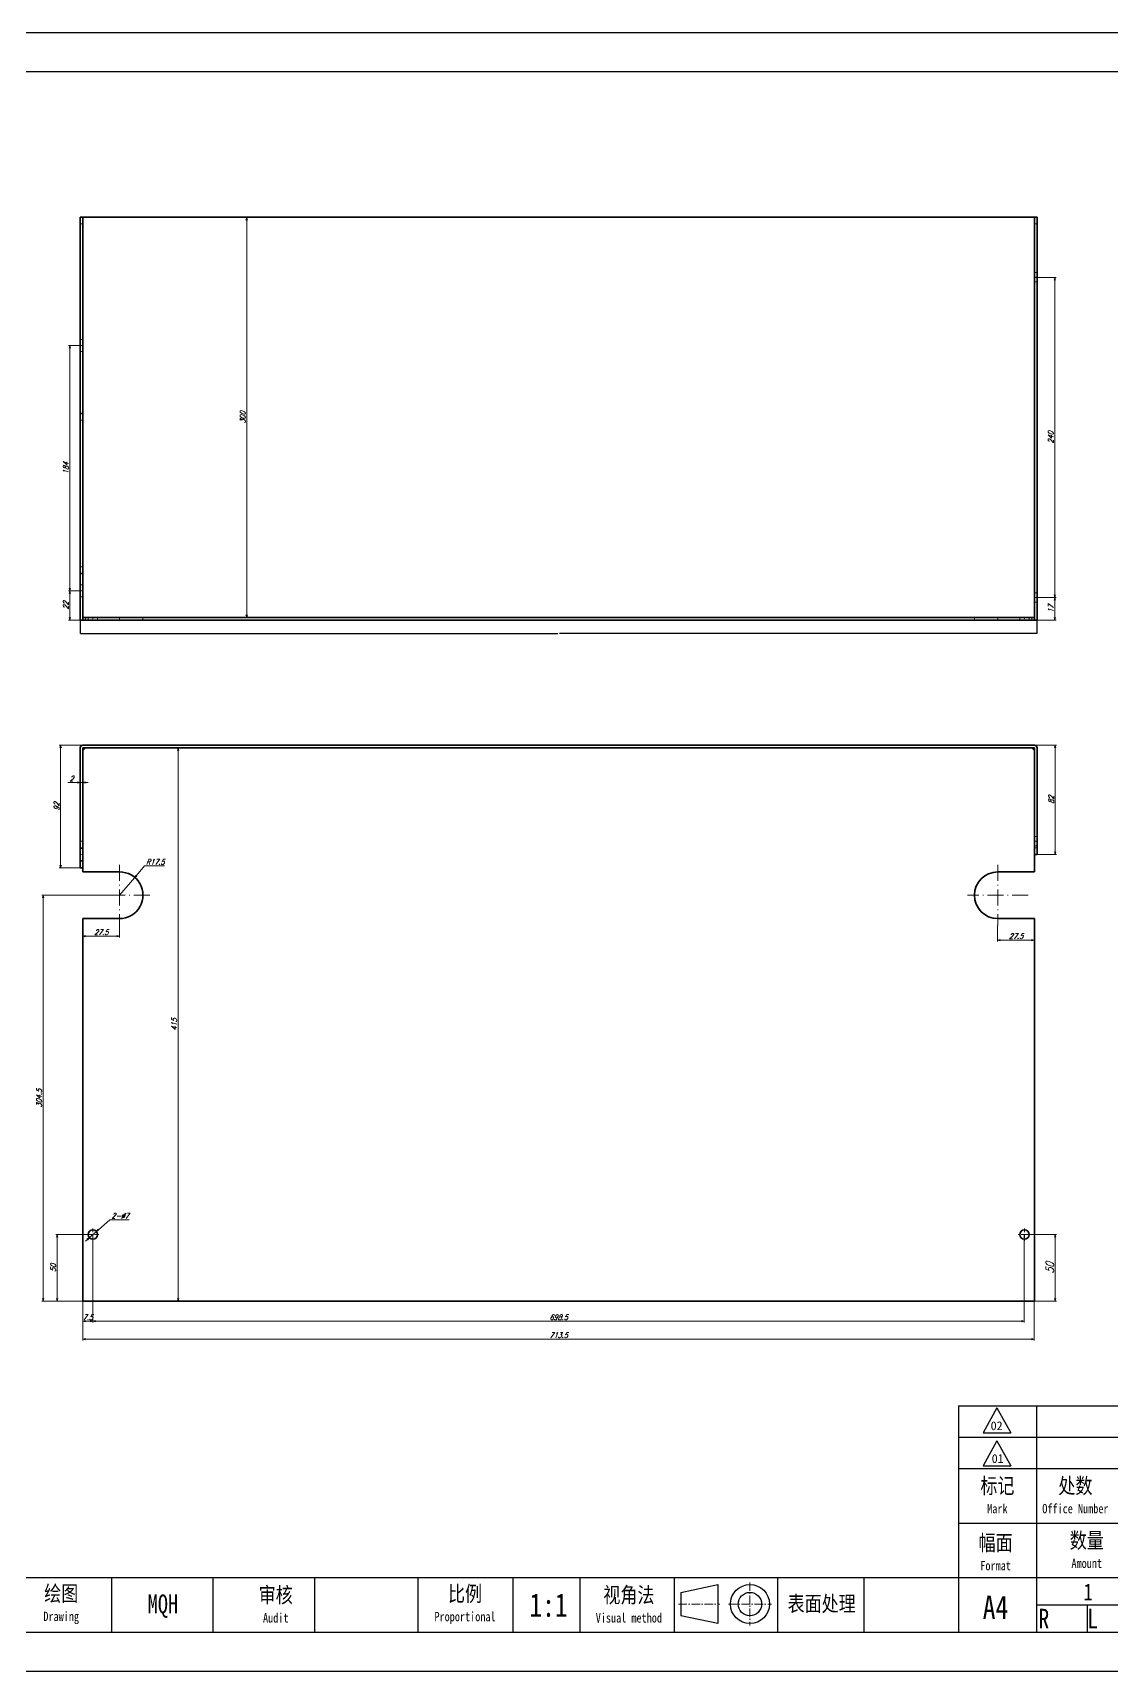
# Model space of a CAD drawing. Header units: inches. Extents: x -786 to 133009, y -39644 to 2522.
# Drawn here: x -101 to 707, y 47 to 1275 of the extents above; entities that cross this region are included whole.
import ezdxf

# ---------------------------------------------------------------- set-up
doc = ezdxf.new("R2010")
doc.units = ezdxf.units.IN
doc.header["$MEASUREMENT"] = 0
doc.linetypes.add('DASHDOT', pattern=[18.5, 12, -3, 0.5, -3])
doc.linetypes.add('DASHED', pattern=[15, 12, -3])
for name, color, linetype, lineweight in [('标注线', 3, 'Continuous', 25), ('细实线', 4, 'Continuous', 25), ('细点划线', 1, 'DASHDOT', 20)]:
    doc.layers.add(name, color=color, linetype=linetype, lineweight=lineweight)
doc.styles.add('DIM', font='romans.shx', dxfattribs={"width": 0.8, "oblique": 20, "bigfont": 'bigfont.shx'})
doc.styles.add('宋体', font='', dxfattribs={"width": 0.8, "height": 5})
doc.styles.add('工程字', font='gbenor.shx', dxfattribs={"height": 5, "bigfont": 'gbcbig.shx'})
doc.styles.get('宋体').set_extended_font_data('SimSun')
doc.dimstyles.new('KK4.0', dxfattribs={"dimtxt": 4, "dimasz": 2, "dimexe": 1, "dimexo": 0, "dimgap": 1, "dimtad": 1, "dimtoh": 1, "dimdsep": 46, "dimtxsty": 'DIM', "dimblk": 'OPEN30', "dimcen": 0, "dimclrd": 3, "dimclre": 3, "dimclrt": 3, "dimazin": 2, "dimtfac": 1, "dimtmove": 0, "dimatfit": 3, "dimldrblk": 'OPEN30', "dimfxl": 0, "dimtolj": 1, "dimlwd": 20, "dimlwe": 20, "dimarcsym": 0})
doc.dimstyles.get("Standard").update_dxf_attribs({"dimtxt": 0.18, "dimasz": 0.18, "dimexe": 0.18, "dimexo": 0.0625, "dimgap": 0.09, "dimtad": 0, "dimtih": 1, "dimtoh": 1, "dimdec": 4, "dimzin": 0, "dimdsep": 46, "dimtxsty": 'Standard', "dimcen": 0.09, "dimadec": 0, "dimazin": 0, "dimtfac": 1, "dimtdec": 4, "dimtofl": 0, "dimtmove": 0, "dimatfit": 3, "dimfxl": 0, "dimtolj": 1, "dimtzin": 0, "dimarcsym": 0})

# ---------------------------------------------------------------- blocks, each defined once
blk = doc.blocks.new('BZ-MQH')
for p, q in [((-213949.02, 20874.59), (-214275.72, 20874.59)), ((-213954.52, 20869.09), (-214270.22, 20869.09)), ((-214107.97, 20680.99), (-214107.97, 20664.49)), ((-214102.53, 20680.75), (-214104.48, 20677.22)), ((-214102.53, 20680.75), (-214100.59, 20677.22)), ((-214104.48, 20677.22), (-214100.59, 20677.22)), ((-214102.53, 20676.07), (-214104.48, 20672.55)), ((-214102.53, 20676.07), (-214100.59, 20672.55)), ((-214104.48, 20672.55), (-214100.59, 20672.55)), ((-214107.97, 20664.49), (-214107.97, 20649.09)), ((-214270.22, 20656.79), (-214107.97, 20656.79)), ((-214227.32, 20649.09), (-214227.32, 20656.79)), ((-214213.02, 20649.09), (-214213.02, 20656.79)), ((-214198.72, 20649.09), (-214198.72, 20656.79)), ((-214170.76, 20649.09), (-214170.76, 20656.79)), ((-214161.32, 20649.09), (-214161.32, 20656.79)), ((-214148, 20649.09), (-214148, 20656.79)), ((-214121.3, 20656.79), (-214121.3, 20649.09)), ((-214270.22, 20649.09), (-213954.52, 20649.09)), ((-214275.72, 20643.59), (-213949.02, 20643.59))]:
    blk.add_line(p, q)
at = {"layer": '标注线'}
for p, q in [((-214107.97, 20680.99), (-213954.52, 20680.99)), ((-214096.97, 20680.99), (-214096.97, 20664.49)), ((-214107.97, 20676.59), (-214022.17, 20676.59)), ((-214107.97, 20672.19), (-214022.17, 20672.19)), ((-214107.97, 20664.49), (-213954.52, 20664.49)), ((-214096.97, 20664.49), (-214096.97, 20649.09)), ((-214184.2, 20656.79), (-214184.2, 20649.09)), ((-214137.26, 20656.79), (-214133.41, 20656.79)), ((-214133.41, 20649.09), (-214133.41, 20656.79)), ((-214107.97, 20656.79), (-213954.52, 20656.79)), ((-214096.97, 20652.94), (-214082.91, 20652.94)), ((-214089.78, 20649.09), (-214089.78, 20652.94))]:
    blk.add_line(p, q, dxfattribs=at)
at = {"layer": '细实线', "ltscale": 43.147169}
for p, q in [((-214147.11, 20654.71), (-214141.9, 20655.81)), ((-214147.11, 20654.71), (-214147.11, 20651.41)), ((-214141.9, 20655.81), (-214141.9, 20650.31)), ((-214141.88, 20650.31), (-214147.11, 20651.41))]:
    blk.add_line(p, q, dxfattribs=at)
for radius in [2.75, 1.65]:
    blk.add_circle((-214137.36, 20653.06), radius, dxfattribs=at)
at = {"layer": '细点划线', "ltscale": 0.1}
for p, q in [((-214137.36, 20656.12), (-214137.36, 20650.04)), ((-214147.45, 20653.06), (-214141.62, 20653.06)), ((-214140.4, 20653.06), (-214134.32, 20653.06))]:
    blk.add_line(p, q, dxfattribs=at)
at = {"char_height": 1.238, "width": 0.2114, "attachment_point": 1}
for s, insert in [('02', (-214103.42, 20678.82)), ('01', (-214103.27, 20674.19))]:
    blk.add_mtext(s, dxfattribs=dict(at, insert=insert))
at = {"layer": '标注线', "style": '宋体'}
for s, insert, char_height, width, attachment_point in [('标记\\P{\\H0.6x;Mark}', (-214102.47, 20668.34), 2.2, 11, 5), ('处数\\P{\\H0.6x;Office Number}', (-214091.47, 20668.34), 2.2, 11, 5), ('幅面\\P{\\H0.6x;Format}', (-214102.72, 20660.3), 2.2, 13.7944, 5), ('数量\\P{\\H0.6x;Amount}', (-214089.87, 20660.64), 2.2, 13.5797, 5), ('绘图\\P{\\H0.6x;Drawing}', (-214234.47, 20652.94), 2.2, 14.3, 5), ('审核\\P{\\H0.6x;Audit}', (-214204.22, 20652.94), 2.2, 14.674, 5), ('比例\\P{\\H0.6x;Proportional}', (-214177.53, 20652.94), 2.2, 13.5797, 5), ('视角法\\P{\\H0.6x;Visual method}', (-214154.43, 20652.94), 2.2, 13.7944, 5), ('表面处理', (-214127.25, 20653), 2.2, 13.7944, 5), ('R', (-214096.66, 20651.02), 2.75, 6.8356, 4), ('L', (-214089.78, 20651.02), 2.75, 6.875, 4)]:
    blk.add_mtext(s, dxfattribs=dict(at, insert=insert, char_height=char_height, width=width, attachment_point=attachment_point))
at = {"layer": '细实线', "char_height": 3.3, "width": 13.75, "attachment_point": 5, "style": '宋体'}
for s, insert in [('1:1', (-214165.76, 20652.9)), ('A4', (-214102.74, 20652.6)), ('A4', (-214102.74, 20652.6))]:
    blk.add_mtext(s, dxfattribs=dict(at, insert=insert))
blk = doc.blocks.new('_Open30')
at = {"color": 0, "linetype": 'ByBlock', "lineweight": -2}
for p, q in [((-1, 0.27), (0, 0)), ((0, 0), (-1, -0.27)), ((0, 0), (-1, 0))]:
    blk.add_line(p, q, dxfattribs=at)
blk = doc.blocks.new('*D23')
at = {"color": 3, "lineweight": 20, "transparency": 16777216}
for p, q in [((-56.3, 374), (-84, 374)), ((-83, 326), (-83, 372)), ((-29.6, 324), (-84, 324))]:
    blk.add_line(p, q, dxfattribs=at)
at = {"layer": 'Defpoints', "color": 0, "transparency": 16777216}
for p in [(-83, 374), (-56.3, 374), (-29.6, 324)]:
    blk.add_point(p, dxfattribs=at)
at = {"color": 3, "lineweight": 20, "transparency": 16777216, "xscale": 2, "yscale": 2, "zscale": 2}
for p, rotation in [((-83, 374), 90), ((-83, 324), 270)]:
    blk.add_blockref('_Open30', p, dxfattribs=dict(at, rotation=rotation))
at = {"color": 3, "transparency": 16777216, "insert": (-86, 349), "char_height": 4, "attachment_point": 5, "rotation": 90, "style": 'DIM'}
blk.add_mtext('\\A1;50', dxfattribs=at)
blk = doc.blocks.new('*D24')
at = {"color": 3, "lineweight": 20, "transparency": 16777216}
for p, q in [((-36.3, 628.5), (-94.6, 628.5)), ((-93.6, 326), (-93.6, 626.5)), ((-74, 324), (-94.6, 324))]:
    blk.add_line(p, q, dxfattribs=at)
at = {"layer": 'Defpoints', "color": 0, "transparency": 16777216}
for p in [(-93.6, 628.5), (-36.3, 628.5), (-74, 324)]:
    blk.add_point(p, dxfattribs=at)
at = {"color": 3, "lineweight": 20, "transparency": 16777216, "xscale": 2, "yscale": 2, "zscale": 2}
for p, rotation in [((-93.6, 628.5), 90), ((-93.6, 324), 270)]:
    blk.add_blockref('_Open30', p, dxfattribs=dict(at, rotation=rotation))
at = {"color": 3, "transparency": 16777216, "insert": (-96.6, 476.2), "char_height": 4, "attachment_point": 5, "rotation": 90, "style": 'DIM'}
blk.add_mtext('\\A1;304.5', dxfattribs=at)
blk = doc.blocks.new('*D25')
at = {"color": 3, "lineweight": 20, "transparency": 16777216}
for p, q in [((-55.6, 739), (8.7, 739)), ((7.7, 326), (7.7, 737)), ((-29.6, 324), (8.7, 324))]:
    blk.add_line(p, q, dxfattribs=at)
at = {"layer": 'Defpoints', "color": 0, "transparency": 16777216}
for p in [(-55.6, 739), (7.7, 739), (-29.6, 324)]:
    blk.add_point(p, dxfattribs=at)
at = {"color": 3, "lineweight": 20, "transparency": 16777216, "xscale": 2, "yscale": 2, "zscale": 2}
for p, rotation in [((7.7, 739), 90), ((7.7, 324), 270)]:
    blk.add_blockref('_Open30', p, dxfattribs=dict(at, rotation=rotation))
at = {"color": 3, "transparency": 16777216, "insert": (4.7, 531.5), "char_height": 4, "attachment_point": 5, "rotation": 90, "style": 'DIM'}
blk.add_mtext('\\A1;415', dxfattribs=at)
blk = doc.blocks.new('*D26')
at = {"color": 3, "lineweight": 20, "transparency": 16777216}
for p, q in [((-56.3, 374), (-56.3, 308)), ((-63.8, 335.8), (-63.8, 308)), ((-61.8, 309), (-58.3, 309))]:
    blk.add_line(p, q, dxfattribs=at)
at = {"layer": 'Defpoints', "color": 0, "transparency": 16777216}
for p in [(-56.3, 374), (-63.8, 335.8), (-56.3, 309)]:
    blk.add_point(p, dxfattribs=at)
at = {"color": 3, "lineweight": 20, "transparency": 16777216, "xscale": 2, "yscale": 2, "zscale": 2, "rotation": 180}
blk.add_blockref('_Open30', (-63.8, 309), dxfattribs=at)
at = {"color": 3, "lineweight": 20, "transparency": 16777216, "xscale": 2, "yscale": 2, "zscale": 2}
blk.add_blockref('_Open30', (-56.3, 309), dxfattribs=at)
at = {"color": 3, "transparency": 16777216, "insert": (-60, 312), "char_height": 4, "attachment_point": 5, "style": 'DIM'}
blk.add_mtext('\\A1;7.5', dxfattribs=at)
blk = doc.blocks.new('*D27')
at = {"color": 3, "lineweight": 20, "transparency": 16777216}
for p, q in [((642.2, 374), (642.2, 308)), ((-56.3, 343.4), (-56.3, 308)), ((-54.3, 309), (640.2, 309))]:
    blk.add_line(p, q, dxfattribs=at)
at = {"layer": 'Defpoints', "color": 0, "transparency": 16777216}
for p in [(642.2, 374), (-56.3, 343.4), (642.2, 309)]:
    blk.add_point(p, dxfattribs=at)
at = {"color": 3, "lineweight": 20, "transparency": 16777216, "xscale": 2, "yscale": 2, "zscale": 2, "rotation": 180}
blk.add_blockref('_Open30', (-56.3, 309), dxfattribs=at)
at = {"color": 3, "lineweight": 20, "transparency": 16777216, "xscale": 2, "yscale": 2, "zscale": 2}
blk.add_blockref('_Open30', (642.2, 309), dxfattribs=at)
at = {"color": 3, "transparency": 16777216, "insert": (293, 312), "char_height": 4, "attachment_point": 5, "style": 'DIM'}
blk.add_mtext('\\A1;698.5', dxfattribs=at)
blk = doc.blocks.new('*D28')
at = {"color": 3, "lineweight": 20, "transparency": 16777216}
for p, q in [((649.7, 348.7), (649.7, 294.6)), ((-63.8, 330.2), (-63.8, 294.6)), ((-61.8, 295.6), (647.7, 295.6))]:
    blk.add_line(p, q, dxfattribs=at)
at = {"layer": 'Defpoints', "color": 0, "transparency": 16777216}
for p in [(649.7, 348.7), (-63.8, 330.2), (649.7, 295.6)]:
    blk.add_point(p, dxfattribs=at)
at = {"color": 3, "lineweight": 20, "transparency": 16777216, "xscale": 2, "yscale": 2, "zscale": 2, "rotation": 180}
blk.add_blockref('_Open30', (-63.8, 295.6), dxfattribs=at)
at = {"color": 3, "lineweight": 20, "transparency": 16777216, "xscale": 2, "yscale": 2, "zscale": 2}
blk.add_blockref('_Open30', (649.7, 295.6), dxfattribs=at)
at = {"color": 3, "transparency": 16777216, "insert": (293, 298.6), "char_height": 4, "attachment_point": 5, "style": 'DIM'}
blk.add_mtext('\\A1;713.5', dxfattribs=at)
blk = doc.blocks.new('*D29')
at = {"color": 3, "lineweight": 20, "transparency": 16777216}
for p, q in [((-67.8, 712.9), (-74.9, 712.9)), ((-65.8, 722.4), (-65.8, 711.9)), ((-63.8, 712.9), (-65.8, 712.9)), ((-63.8, 719.8), (-63.8, 711.9)), ((-61.8, 712.9), (-59.8, 712.9))]:
    blk.add_line(p, q, dxfattribs=at)
at = {"layer": 'Defpoints', "color": 0, "transparency": 16777216}
for p in [(-65.8, 722.4), (-65.8, 712.9), (-63.8, 719.8)]:
    blk.add_point(p, dxfattribs=at)
at = {"color": 3, "lineweight": 20, "transparency": 16777216, "xscale": 2, "yscale": 2, "zscale": 2}
blk.add_blockref('_Open30', (-65.8, 712.9), dxfattribs=at)
at = {"color": 3, "lineweight": 20, "transparency": 16777216, "xscale": 2, "yscale": 2, "zscale": 2, "rotation": 180}
blk.add_blockref('_Open30', (-63.8, 712.9), dxfattribs=at)
at = {"color": 3, "transparency": 16777216, "insert": (-72.3, 715.9), "char_height": 4, "attachment_point": 5, "style": 'DIM'}
blk.add_mtext('\\A1;2', dxfattribs=at)
blk = doc.blocks.new('*D30')
at = {"color": 3, "lineweight": 20, "transparency": 16777216}
for p, q in [((-36.3, 628.5), (-24.9, 641.7)), ((-17.5, 650.4), (-23.6, 643.3)), ((-2.5, 650.4), (-17.5, 650.4))]:
    blk.add_line(p, q, dxfattribs=at)
at = {"layer": 'Defpoints', "color": 0, "transparency": 16777216}
for p in [(-24.9, 641.7), (-36.3, 628.5)]:
    blk.add_point(p, dxfattribs=at)
at = {"color": 3, "lineweight": 20, "transparency": 16777216, "xscale": 2, "yscale": 2, "zscale": 2, "rotation": 229.3925935008149}
blk.add_blockref('_Open30', (-24.9, 641.7), dxfattribs=at)
at = {"color": 3, "transparency": 16777216, "insert": (-9.5, 653.4), "char_height": 4, "attachment_point": 5, "style": 'DIM'}
blk.add_mtext('\\A1;R17.5', dxfattribs=at)
blk = doc.blocks.new('*D19')
at = {"color": 3, "lineweight": 20, "transparency": 16777216}
for p, q in [((-43.5, 385.1), (-52.1, 377.6)), ((-29, 385.1), (-43.5, 385.1)), ((-60.4, 370.3), (-61.9, 369)), ((-58.9, 371.7), (-53.6, 376.3))]:
    blk.add_line(p, q, dxfattribs=at)
at = {"layer": 'Defpoints', "color": 0, "transparency": 16777216}
for p in [(-58.9, 371.7), (-53.6, 376.3)]:
    blk.add_point(p, dxfattribs=at)
at = {"color": 3, "lineweight": 20, "transparency": 16777216, "xscale": 2, "yscale": 2, "zscale": 2}
for p, rotation in [((-58.9, 371.7), 41.28952097134485), ((-53.6, 376.3), 221.2895209713449)]:
    blk.add_blockref('_Open30', p, dxfattribs=dict(at, rotation=rotation))
at = {"color": 3, "transparency": 16777216, "insert": (-35.8, 388.1), "char_height": 4, "attachment_point": 5, "style": 'DIM'}
blk.add_mtext('\\A1;{\\Fromans,bigfont|c134;2-}∅7', dxfattribs=at)
blk = doc.blocks.new('*D31')
at = {"color": 3, "lineweight": 20, "transparency": 16777216}
for p, q in [((642.2, 374), (666.3, 374)), ((665.3, 326), (665.3, 372)), ((636.2, 324), (666.3, 324))]:
    blk.add_line(p, q, dxfattribs=at)
at = {"layer": 'Defpoints', "color": 0, "transparency": 16777216}
for p in [(642.2, 374), (665.3, 374), (636.2, 324)]:
    blk.add_point(p, dxfattribs=at)
at = {"color": 3, "lineweight": 20, "transparency": 16777216, "xscale": 2, "yscale": 2, "zscale": 2}
for p, rotation in [((665.3, 374), 90), ((665.3, 324), 270)]:
    blk.add_blockref('_Open30', p, dxfattribs=dict(at, rotation=rotation))
at = {"color": 3, "transparency": 16777216, "insert": (661.3, 349), "char_height": 6, "attachment_point": 5, "rotation": 90, "style": 'DIM'}
blk.add_mtext('\\A1;50', dxfattribs=at)
blk = doc.blocks.new('*D32')
at = {"color": 3, "lineweight": 20, "transparency": 16777216}
for p, q in [((-63.8, 606.6), (-63.8, 596.7)), ((-36.3, 606.6), (-36.3, 596.7)), ((-61.8, 597.7), (-38.3, 597.7))]:
    blk.add_line(p, q, dxfattribs=at)
at = {"layer": 'Defpoints', "color": 0, "transparency": 16777216}
for p in [(-63.8, 606.6), (-36.3, 606.6), (-36.3, 597.7)]:
    blk.add_point(p, dxfattribs=at)
at = {"color": 3, "lineweight": 20, "transparency": 16777216, "xscale": 2, "yscale": 2, "zscale": 2, "rotation": 180}
blk.add_blockref('_Open30', (-63.8, 597.7), dxfattribs=at)
at = {"color": 3, "lineweight": 20, "transparency": 16777216, "xscale": 2, "yscale": 2, "zscale": 2}
blk.add_blockref('_Open30', (-36.3, 597.7), dxfattribs=at)
at = {"color": 3, "transparency": 16777216, "insert": (-50, 600.7), "char_height": 4, "attachment_point": 5, "style": 'DIM'}
blk.add_mtext('\\A1;27.5', dxfattribs=at)
blk = doc.blocks.new('*D33')
at = {"color": 3, "lineweight": 20, "transparency": 16777216}
for p, q in [((622.2, 605.7), (622.2, 593.8)), ((649.7, 605.7), (649.7, 593.8)), ((624.2, 594.8), (647.7, 594.8))]:
    blk.add_line(p, q, dxfattribs=at)
at = {"layer": 'Defpoints', "color": 0, "transparency": 16777216}
for p in [(622.2, 605.7), (649.7, 605.7), (649.7, 594.8)]:
    blk.add_point(p, dxfattribs=at)
at = {"color": 3, "lineweight": 20, "transparency": 16777216, "xscale": 2, "yscale": 2, "zscale": 2, "rotation": 180}
blk.add_blockref('_Open30', (622.2, 594.8), dxfattribs=at)
at = {"color": 3, "lineweight": 20, "transparency": 16777216, "xscale": 2, "yscale": 2, "zscale": 2}
blk.add_blockref('_Open30', (649.7, 594.8), dxfattribs=at)
at = {"color": 3, "transparency": 16777216, "insert": (636, 597.8), "char_height": 4, "attachment_point": 5, "style": 'DIM'}
blk.add_mtext('\\A1;27.5', dxfattribs=at)
blk = doc.blocks.new('*D34')
at = {"color": 3, "lineweight": 20, "transparency": 16777216}
for p, q in [((126.2, 1136.7), (58.1, 1136.7)), ((59.1, 1134.7), (59.1, 838.7)), ((71.5, 836.7), (58.1, 836.7))]:
    blk.add_line(p, q, dxfattribs=at)
at = {"layer": 'Defpoints', "color": 0, "transparency": 16777216}
for p in [(126.2, 1136.7), (59.1, 836.7), (71.5, 836.7)]:
    blk.add_point(p, dxfattribs=at)
at = {"color": 3, "lineweight": 20, "transparency": 16777216, "xscale": 2, "yscale": 2, "zscale": 2}
for p, rotation in [((59.1, 1136.7), 90), ((59.1, 836.7), 270)]:
    blk.add_blockref('_Open30', p, dxfattribs=dict(at, rotation=rotation))
at = {"color": 3, "transparency": 16777216, "insert": (56.1, 986.7), "char_height": 4, "attachment_point": 5, "rotation": 90, "style": 'DIM'}
blk.add_mtext('\\A1;{\\Fromans,bigfont|c134;300}', dxfattribs=at)
blk = doc.blocks.new('*D36')
at = {"color": 3, "lineweight": 20, "transparency": 16777216}
for p, q in [((650.7, 851.7), (666, 851.7)), ((665, 836.7), (665, 849.7)), ((633.8, 834.7), (666, 834.7))]:
    blk.add_line(p, q, dxfattribs=at)
at = {"layer": 'Defpoints', "color": 0, "transparency": 16777216}
for p in [(650.7, 851.7), (665, 851.7), (633.8, 834.7)]:
    blk.add_point(p, dxfattribs=at)
at = {"color": 3, "lineweight": 20, "transparency": 16777216, "xscale": 2, "yscale": 2, "zscale": 2}
for p, rotation in [((665, 851.7), 90), ((665, 834.7), 270)]:
    blk.add_blockref('_Open30', p, dxfattribs=dict(at, rotation=rotation))
at = {"color": 3, "transparency": 16777216, "insert": (662, 843.2), "char_height": 4, "attachment_point": 5, "rotation": 90, "style": 'DIM'}
blk.add_mtext('\\A1;17', dxfattribs=at)
blk = doc.blocks.new('*D37')
at = {"color": 3, "lineweight": 20, "transparency": 16777216}
for p, q in [((650.7, 1091.7), (666, 1091.7)), ((665, 853.7), (665, 1089.7)), ((658.4, 851.7), (666, 851.7))]:
    blk.add_line(p, q, dxfattribs=at)
at = {"layer": 'Defpoints', "color": 0, "transparency": 16777216}
for p in [(650.7, 1091.7), (665, 1091.7), (658.4, 851.7)]:
    blk.add_point(p, dxfattribs=at)
at = {"color": 3, "lineweight": 20, "transparency": 16777216, "xscale": 2, "yscale": 2, "zscale": 2}
for p, rotation in [((665, 1091.7), 90), ((665, 851.7), 270)]:
    blk.add_blockref('_Open30', p, dxfattribs=dict(at, rotation=rotation))
at = {"color": 3, "transparency": 16777216, "insert": (662, 971.7), "char_height": 4, "attachment_point": 5, "rotation": 90, "style": 'DIM'}
blk.add_mtext('\\A1;240', dxfattribs=at)
blk = doc.blocks.new('*D40')
at = {"color": 3, "lineweight": 20, "transparency": 16777216}
for p, q in [((-64.8, 856.7), (-74.5, 856.7)), ((-73.5, 836.7), (-73.5, 854.7)), ((-64.8, 834.7), (-74.5, 834.7))]:
    blk.add_line(p, q, dxfattribs=at)
at = {"layer": 'Defpoints', "color": 0, "transparency": 16777216}
for p in [(-73.5, 856.7), (-64.8, 856.7), (-64.8, 834.7)]:
    blk.add_point(p, dxfattribs=at)
at = {"color": 3, "lineweight": 20, "transparency": 16777216, "xscale": 2, "yscale": 2, "zscale": 2}
for p, rotation in [((-73.5, 856.7), 90), ((-73.5, 834.7), 270)]:
    blk.add_blockref('_Open30', p, dxfattribs=dict(at, rotation=rotation))
at = {"color": 3, "transparency": 16777216, "insert": (-76.5, 845.7), "char_height": 4, "attachment_point": 5, "rotation": 90, "style": 'DIM'}
blk.add_mtext('\\A1;22', dxfattribs=at)
blk = doc.blocks.new('*D41')
at = {"color": 3, "lineweight": 20, "transparency": 16777216}
for p, q in [((-64.8, 1040.7), (-74.5, 1040.7)), ((-73.5, 858.7), (-73.5, 1038.7)), ((-67.7, 856.7), (-74.5, 856.7))]:
    blk.add_line(p, q, dxfattribs=at)
at = {"layer": 'Defpoints', "color": 0, "transparency": 16777216}
for p in [(-73.5, 1040.7), (-64.8, 1040.7), (-67.7, 856.7)]:
    blk.add_point(p, dxfattribs=at)
at = {"color": 3, "lineweight": 20, "transparency": 16777216, "xscale": 2, "yscale": 2, "zscale": 2}
for p, rotation in [((-73.5, 1040.7), 90), ((-73.5, 856.7), 270)]:
    blk.add_blockref('_Open30', p, dxfattribs=dict(at, rotation=rotation))
at = {"color": 3, "transparency": 16777216, "insert": (-76.5, 948.7), "char_height": 4, "attachment_point": 5, "rotation": 90, "style": 'DIM'}
blk.add_mtext('\\A1;184', dxfattribs=at)
blk = doc.blocks.new('*D46')
at = {"color": 3, "lineweight": 20, "transparency": 16777216}
for p, q in [((636.9, 741), (666.4, 741)), ((665.4, 661), (665.4, 739)), ((650.7, 659), (666.4, 659))]:
    blk.add_line(p, q, dxfattribs=at)
at = {"layer": 'Defpoints', "color": 0, "transparency": 16777216}
for p in [(636.9, 741), (665.4, 741), (650.7, 659)]:
    blk.add_point(p, dxfattribs=at)
at = {"color": 3, "lineweight": 20, "transparency": 16777216, "xscale": 2, "yscale": 2, "zscale": 2}
for p, rotation in [((665.4, 741), 90), ((665.4, 659), 270)]:
    blk.add_blockref('_Open30', p, dxfattribs=dict(at, rotation=rotation))
at = {"color": 3, "transparency": 16777216, "insert": (662.4, 700), "char_height": 4, "attachment_point": 5, "rotation": 90, "style": 'DIM'}
blk.add_mtext('\\A1;82', dxfattribs=at)
blk = doc.blocks.new('*D47')
at = {"color": 3, "lineweight": 20, "transparency": 16777216}
for p, q in [((-57.2, 741), (-81.4, 741)), ((-80.4, 651), (-80.4, 739)), ((-65.8, 649), (-81.4, 649))]:
    blk.add_line(p, q, dxfattribs=at)
at = {"layer": 'Defpoints', "color": 0, "transparency": 16777216}
for p in [(-80.4, 741), (-57.2, 741), (-65.8, 649)]:
    blk.add_point(p, dxfattribs=at)
at = {"color": 3, "lineweight": 20, "transparency": 16777216, "xscale": 2, "yscale": 2, "zscale": 2}
for p, rotation in [((-80.4, 741), 90), ((-80.4, 649), 270)]:
    blk.add_blockref('_Open30', p, dxfattribs=dict(at, rotation=rotation))
at = {"color": 3, "transparency": 16777216, "insert": (-83.4, 695), "char_height": 4, "attachment_point": 5, "rotation": 90, "style": 'DIM'}
blk.add_mtext('\\A1;92', dxfattribs=at)
blk = doc.blocks.new('*D165')
at = {"color": 0, "lineweight": -2, "transparency": 16777216}
for p, q in [((-65.8, 834.7), (-65.8, 824.6)), ((-65.6, 824.8), (292.4, 824.8)), ((651.6, 824.8), (293.6, 824.8)), ((651.7, 834.7), (651.7, 824.6))]:
    blk.add_line(p, q, dxfattribs=at)
at = {"color": 0, "transparency": 16777216}
for points in [[(-65.6, 824.8), (-65.6, 824.7), (-65.8, 824.8)], [(651.6, 824.8), (651.6, 824.7), (651.7, 824.8)]]:
    blk.add_solid(points, dxfattribs=at)
at = {"layer": 'Defpoints', "color": 0, "transparency": 16777216}
for p in [(-65.8, 834.7), (651.7, 834.7), (651.7, 824.8)]:
    blk.add_point(p, dxfattribs=at)
at = {"color": 0, "transparency": 16777216, "insert": (293, 824.8), "char_height": 0.18, "attachment_point": 5}
blk.add_mtext('\\A1;717.5000', dxfattribs=at)

msp = doc.modelspace()

# ---------------------------------------------------------------- linework, layer by layer
at = {"color": 7, "lineweight": 35}
for p, q in [((-65.75095, 1136.73769), (-63.75095, 1136.73769)), ((-65.75095, 1136.73769), (-65.75095, 1131.73769)), ((-65.75095, 989.73769), (-65.75095, 1131.73769)), ((-63.75095, 1131.73769), (-63.75095, 1136.73769)), ((-63.75095, 1136.73769), (649.74905, 1136.73769)), ((-63.75095, 989.73769), (-63.75095, 1131.73769)), ((649.74905, 1136.73769), (651.74905, 1136.73769)), ((649.74905, 1136.73769), (649.74905, 1131.73769)), ((649.74905, 836.73805), (649.74905, 1131.73769)), ((651.74905, 1131.73769), (651.74905, 1136.73769)), ((651.74905, 834.73769), (651.74905, 1131.73769)), ((-65.75095, 989.73769), (-63.75095, 989.73769)), ((-65.75095, 989.73769), (-65.75095, 984.73769)), ((-65.75095, 984.73769), (-65.75095, 874.73769)), ((-63.75095, 984.73769), (-63.75095, 989.73769)), ((-63.75095, 984.73769), (-63.75095, 874.73769)), ((-65.75095, 874.73769), (-65.75095, 869.73769)), ((-63.75095, 869.73769), (-63.75095, 874.73769)), ((-65.75095, 834.73769), (-65.75095, 869.73769)), ((-65.75095, 869.73769), (-63.75095, 869.73769)), ((-63.75095, 836.73793), (-63.75095, 869.73769)), ((-63.75095, 836.73769), (-63.75095, 834.73769)), ((649.74905, 836.73769), (-63.75095, 836.73769)), ((649.74905, 836.73769), (649.74905, 834.73769)), ((-65.75095, 834.73769), (-63.75095, 834.73769)), ((649.74905, 834.73769), (-63.75095, 834.73769)), ((649.74905, 834.73769), (-63.75095, 834.73769)), ((649.74905, 834.73769), (651.74905, 834.73769)), ((-65.75095, 738.96062), (-65.75095, 653.96062)), ((649.74905, 740.96062), (-63.75095, 740.96062)), ((-63.75095, 738.96062), (649.74905, 738.96062)), ((-63.75095, 653.96062), (-63.75095, 738.96062)), ((-63.75095, 736.96062), (-61.75095, 738.96062)), ((-61.75095, 738.96062), (647.74905, 738.96062)), ((647.74905, 738.96062), (649.74905, 736.96062)), ((649.74905, 738.96062), (649.74905, 663.96062)), ((651.74905, 663.96062), (651.74905, 738.96062)), ((-63.75095, 736.96062), (-63.75095, 645.96062)), ((649.74905, 663.96062), (649.74905, 658.96062)), ((651.74905, 658.96062), (651.74905, 663.96062)), ((-65.75095, 653.96062), (-65.75095, 648.96062)), ((-63.75095, 648.96062), (-63.75095, 653.96062)), ((649.74905, 658.96062), (651.74905, 658.96062)), ((649.74905, 645.96062), (649.74905, 658.96062)), ((-65.75095, 648.96062), (-63.75095, 648.96062)), ((-63.75095, 645.96062), (-36.25095, 645.96062)), ((622.24905, 645.96062), (649.74905, 645.96062)), ((-63.75095, 323.96062), (-63.75095, 610.96062)), ((-63.75095, 610.96062), (-36.25095, 610.96062)), ((622.24905, 610.96062), (649.74905, 610.96062)), ((649.74905, 610.96062), (649.74905, 323.96062)), ((649.74905, 323.96062), (-63.75095, 323.96062))]:
    msp.add_line(p, q, dxfattribs=at)
at = {"color": 7, "lineweight": 13}
for p, q in [((-65.75095, 1131.73769), (-63.75095, 1131.73769)), ((649.74905, 1131.73769), (651.74905, 1131.73769)), ((-65.75095, 984.73769), (-63.75095, 984.73769)), ((-65.75095, 874.73769), (-63.75095, 874.73769)), ((649.74905, 663.96062), (651.74905, 663.96062)), ((-65.75095, 653.96062), (-63.75095, 653.96062))]:
    msp.add_line(p, q, dxfattribs=at)
at = {"color": 7, "linetype": 'DASHED', "lineweight": 13}
for p, q in [((-63.75095, 834.73769), (-63.75095, 1136.73769)), ((649.74905, 834.73769), (649.74905, 1136.73769)), ((649.74905, 658.96062), (649.74905, 736.96062))]:
    msp.add_line(p, q, dxfattribs=at)
at = {"color": 7, "linetype": 'DASHED', "lineweight": 13, "ltscale": 0.05}
for p, q in [((651.74905, 1095.23769), (649.74905, 1095.23769)), ((651.74905, 1088.23769), (649.74905, 1088.23769)), ((-65.75095, 1045.23769), (-63.75095, 1045.23769)), ((-65.75095, 1036.23769), (-63.75095, 1036.23769)), ((-65.75095, 861.23769), (-63.75095, 861.23769)), ((-65.75095, 852.23769), (-63.75095, 852.23769)), ((651.74905, 855.23769), (649.74905, 855.23769)), ((651.74905, 848.23769), (649.74905, 848.23769)), ((-61.75095, 836.73769), (-61.75095, 834.73769)), ((-59.75095, 834.73769), (-59.75095, 836.73769)), ((-52.75095, 834.73769), (-52.75095, 836.73769)), ((-36.25095, 834.73769), (-36.25095, 836.73769)), ((-36.25095, 834.73769), (-36.25095, 836.73769)), ((-18.75095, 834.73769), (-18.75095, 836.73769)), ((604.74905, 834.73769), (604.74905, 836.73769)), ((622.24905, 834.73769), (622.24905, 836.73769)), ((622.24905, 834.73769), (622.24905, 836.73769)), ((638.74905, 834.73769), (638.74905, 836.73769)), ((645.74905, 834.73769), (645.74905, 836.73769)), ((647.74905, 836.73769), (647.74905, 834.73769)), ((-65.75095, 668.96062), (-63.75095, 668.96062)), ((-65.75095, 663.96062), (-63.75095, 663.96062)), ((-65.75095, 663.96062), (-63.75095, 663.96062)), ((-63.75095, 663.46062), (-65.75095, 663.46062)), ((-63.75095, 663.46062), (-65.75095, 663.46062)), ((649.74905, 672.46062), (651.74905, 672.46062)), ((649.74905, 672.46062), (651.74905, 672.46062)), ((649.74905, 665.46062), (651.74905, 665.46062)), ((649.74905, 665.46062), (651.74905, 665.46062)), ((-63.75095, 654.46062), (-65.75095, 654.46062)), ((-63.75095, 654.46062), (-65.75095, 654.46062))]:
    msp.add_line(p, q, dxfattribs=at)
at = {"color": 7, "linetype": 'DASHDOT', "lineweight": 13, "ltscale": 0.060016}
for p, q in [((651.94925, 1091.73769), (649.54862, 1091.73769)), ((651.94925, 851.73769), (649.54862, 851.73769)), ((651.94925, 668.96062), (649.54862, 668.96062))]:
    msp.add_line(p, q, dxfattribs=at)
at = {"color": 7, "linetype": 'DASHDOT', "lineweight": 13, "ltscale": 0.060004}
for p, q in [((-65.9509, 1040.73769), (-63.55075, 1040.73769)), ((-65.9509, 856.73769), (-63.55075, 856.73769)), ((-65.9509, 658.96062), (-63.55075, 658.96062))]:
    msp.add_line(p, q, dxfattribs=at)
at = {"color": 7, "linetype": 'DASHDOT', "lineweight": 13, "ltscale": 0.060001}
for p, q in [((-56.25095, 834.53774), (-56.25095, 836.93776)), ((642.24905, 834.53774), (642.24905, 836.93776))]:
    msp.add_line(p, q, dxfattribs=at)
at = {"color": 7, "linetype": 'DASHDOT', "lineweight": 13}
for p, q in [((-36.25095, 651.21062), (-36.25095, 605.71062)), ((622.24905, 651.21062), (622.24905, 605.71062)), ((-13.50095, 628.46062), (-59.00095, 628.46062)), ((644.99905, 628.46062), (599.49905, 628.46062))]:
    msp.add_line(p, q, dxfattribs=at)
at = {"color": 7, "linetype": 'DASHDOT', "lineweight": 13, "ltscale": 0.227496}
for p, q in [((-51.7009, 373.96062), (-60.80075, 373.96062)), ((646.7991, 373.96062), (637.69925, 373.96062))]:
    msp.add_line(p, q, dxfattribs=at)
at = {"color": 7, "linetype": 'DASHDOT', "lineweight": 13, "ltscale": 0.22749}
for p, q in [((-56.25095, 378.51042), (-56.25095, 369.41081)), ((642.24905, 378.51042), (642.24905, 369.41081))]:
    msp.add_line(p, q, dxfattribs=at)
at = {"color": 7, "lineweight": 35}
for centre in [(-56.25095, 373.96062), (642.24905, 373.96062)]:
    msp.add_circle(centre, 3.5, dxfattribs=at)
for centre, radius, start, end in [((-63.75095, 738.96062), 2, 90.0000025, 180.00000501), ((649.74905, 738.96062), 2, 0, 90.0000025), ((-36.25095, 628.46062), 17.5, 269.9999975, 90.0000025), ((622.24905, 628.46062), 17.5, 90.0000025, 269.9999975)]:
    msp.add_arc(centre, radius, start, end, dxfattribs=at)

# ---------------------------------------------------------------- block references
at = {"xscale": 5.318181818001904, "yscale": 5.318181818180165, "zscale": 5.318181818199322}
msp.add_blockref('BZ-MQH', (1139257.86298, -109739.77375), dxfattribs=at)

# ---------------------------------------------------------------- texts
at = {"layer": '细实线', "attachment_point": 5}
for s, insert, char_height, width, style in [('{\\fSimSun|b0|i0|c134|p2;\\W0.8;1}', (690.05321, 106.0864), 12.5357143, 46.3674568, '工程字'), ('MQH', (-3.72193, 95.35706), 14.04, 84.24, '宋体')]:
    msp.add_mtext(s, dxfattribs=dict(at, insert=insert, char_height=char_height, width=width, style=style))

# ---------------------------------------------------------------- dimensions: what is measured, and where the dimension line sits
at = {"color": 1}
dim = msp.add_linear_dim(base=(59.06996, 836.73769), p1=(126.1971, 1136.73769), p2=(71.51735, 836.73769), angle=90, text='{\\Fromans,bigfont|c134;<>}', dimstyle='KK4.0', dxfattribs=at)
dim.commit()
dim.dimension.update_dxf_attribs({"geometry": '*D34', "text_midpoint": (56.06996, 986.73769)})
for base, p1, p2, picture, middle in [((665.00998, 1091.73769), (658.37946, 851.73769), (650.74893, 1091.73769), '*D37', (662.00998, 971.73769)), ((-73.48145, 1040.73769), (-67.70961, 856.73769), (-64.75082, 1040.73769), '*D41', (-76.48145, 948.73769)), ((-73.48145, 856.73769), (-64.75095, 834.73769), (-64.75082, 856.73769), '*D40', (-76.48145, 845.73769)), ((665.00998, 851.73769), (633.82642, 834.73769), (650.74893, 851.73769), '*D36', (662.00998, 843.23769)), ((-80.41452, 740.96062), (-65.75095, 648.96062), (-57.22821, 740.96062), '*D47', (-83.41452, 694.96062)), ((7.66649, 738.96062), (-29.55239, 323.96062), (-55.58027, 738.96062), '*D25', (4.66649, 531.46062)), ((665.36277, 740.96062), (650.74905, 658.96062), (636.86924, 740.96062), '*D46', (662.36277, 699.96062)), ((-93.62912, 628.46062), (-74.01885, 323.96062), (-36.25095, 628.46062), '*D24', (-96.62912, 476.21062)), ((-82.97973, 373.96062), (-29.55239, 323.96062), (-56.25082, 373.96062), '*D23', (-85.97973, 348.96062))]:
    dim = msp.add_linear_dim(base=base, p1=p1, p2=p2, angle=90, dimstyle='KK4.0', dxfattribs=at)
    dim.commit()
    dim.dimension.update_dxf_attribs({"geometry": picture, "text_midpoint": middle})
dim = msp.add_linear_dim(base=(651.74905, 824.75291), p1=(-65.75095, 834.73769), p2=(651.74905, 834.73769), dimstyle='Standard', override={"dimarcsym": 2})
dim.commit()
dim.dimension.update_dxf_attribs({"geometry": '*D165', "text_midpoint": (292.99905, 824.75291)})
for base, p1, p2, picture, middle in [((-65.75095, 712.9314), (-63.75095, 719.80945), (-65.75095, 722.41836), '*D29', (-72.33071, 715.9314)), ((-36.25095, 597.67184), (-63.75095, 606.56721), (-36.25095, 606.56721), '*D32', (-50.00095, 600.67184)), ((649.74905, 594.78602), (622.24905, 605.71062), (649.74905, 605.71062), '*D33', (635.99905, 597.78602)), ((642.24905, 309.04487), (-56.25082, 343.41214), (642.24905, 373.96062), '*D27', (292.99912, 312.04487)), ((649.74905, 295.59609), (-63.75095, 330.24632), (649.74905, 348.65695), '*D28', (292.99905, 298.59609))]:
    dim = msp.add_linear_dim(base=base, p1=p1, p2=p2, dimstyle='KK4.0', dxfattribs=at)
    dim.commit()
    dim.dimension.update_dxf_attribs({"geometry": picture, "text_midpoint": middle})
dim = msp.add_radius_dim(center=(-36.25095, 628.46062), mpoint=(-24.86068, 641.74639), dimstyle='KK4.0', dxfattribs=at)
dim.commit()
dim.dimension.update_dxf_attribs({"geometry": '*D30', "text_midpoint": (-9.48064, 650.38309), "dimtype": 164})
dim = msp.add_diameter_dim_2p(p1=(-58.88079, 371.65109), p2=(-53.6211, 376.27014), text='{\\Fromans,bigfont|c134;2-}<>', dimstyle='KK4.0', dxfattribs=at)
dim.commit()
dim.dimension.update_dxf_attribs({"geometry": '*D19', "text_midpoint": (-35.764, 385.14248), "dimtype": 163})
dim = msp.add_linear_dim(base=(-56.25082, 309.04487), p1=(-63.75095, 335.83186), p2=(-56.25082, 373.96062), dimstyle='KK4.0', dxfattribs=at)
dim.commit()
dim.dimension.update_dxf_attribs({"geometry": '*D26', "text_midpoint": (-60.00088, 309.04487), "dimtype": 160})
dim = msp.add_linear_dim(base=(665.30282, 373.96062), p1=(636.19267, 323.96062), p2=(642.24905, 373.96062), angle=90, dimstyle='KK4.0', override={"dimtxt": 6}, dxfattribs=at)
dim.commit()
dim.dimension.update_dxf_attribs({"geometry": '*D31', "text_midpoint": (661.30282, 348.96062)})

doc.saveas('drawing.dxf')
